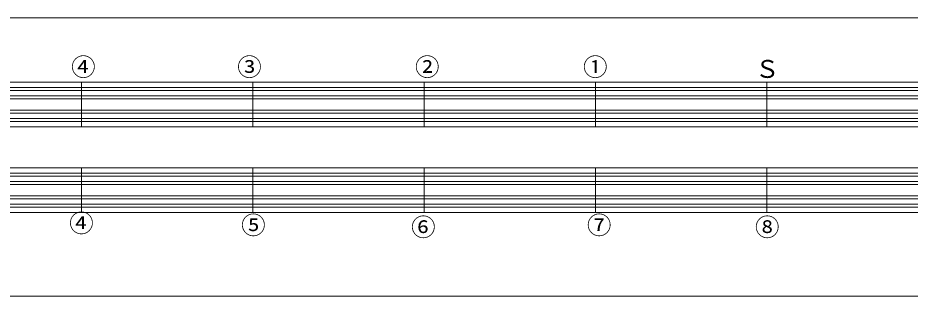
# Model space of a CAD drawing. Units: millimetres, scale not verified. Extents: x -18812 to 36437, y -7239 to 15759.
# Drawn here: x 1100 to 2558, y -1431 to -976 of the extents above; entities that cross this region are included whole.
import ezdxf
from ezdxf.enums import TextEntityAlignment as Align

# ---------------------------------------------------------------- set-up
doc = ezdxf.new("R2010")
doc.units = ezdxf.units.MM
doc.header["$LTSCALE"] = 8
doc.layers.add('0-7', color=4, linetype='Continuous', lineweight=9)
doc.layers.add('0-8', color=7, linetype='Continuous', lineweight=9)
doc.styles.add('ＭＳ ゴシック', font='')
doc.styles.get('ＭＳ ゴシック').set_extended_font_data('MS Gothic')

msp = doc.modelspace()

# ---------------------------------------------------------------- linework, layer by layer
at = {"layer": '0-7', "color": 6}
for p, q in [((-152.519, -976.074), (2854.481, -976.074)), ((3309.481, -1431.074), (-152.519, -1431.074))]:
    msp.add_line(p, q, dxfattribs=at)
at = {"layer": '0-8', "color": 3}
for p, q in [((923.708, -1081.347), (1203.708, -1081.347)), ((1203.708, -1081.347), (1483.708, -1081.347)), ((1763.708, -1081.347), (1483.708, -1081.347)), ((2043.708, -1081.347), (1763.708, -1081.347)), ((2323.708, -1081.347), (2043.708, -1081.347)), ((2603.708, -1081.347), (2323.708, -1081.347)), ((923.708, -1154.347), (1203.708, -1154.347)), ((1203.708, -1154.347), (1483.708, -1154.347)), ((1763.708, -1154.347), (1483.708, -1154.347)), ((2043.708, -1154.347), (1763.708, -1154.347)), ((2323.708, -1154.347), (2043.708, -1154.347)), ((2603.708, -1154.347), (2323.708, -1154.347)), ((923.708, -1221.347), (1203.708, -1221.347)), ((1483.708, -1221.347), (1203.708, -1221.347)), ((1763.708, -1221.347), (1483.708, -1221.347)), ((2043.708, -1221.347), (1763.708, -1221.347)), ((2323.708, -1221.347), (2043.708, -1221.347)), ((2603.708, -1221.347), (2323.708, -1221.347)), ((923.708, -1294.347), (1203.708, -1294.347)), ((1483.708, -1294.347), (1203.708, -1294.347)), ((1763.708, -1294.347), (1483.708, -1294.347)), ((2043.708, -1294.347), (1763.708, -1294.347)), ((2323.708, -1294.347), (2043.708, -1294.347)), ((2603.708, -1294.347), (2323.708, -1294.347))]:
    msp.add_line(p, q, dxfattribs=at)
at = {"layer": '0-8'}
for p, q in [((923.708, -1090.097), (1203.708, -1090.097)), ((1203.708, -1081.347), (1203.708, -1154.347)), ((1203.708, -1081.347), (1203.708, -1154.347)), ((1203.708, -1090.097), (1483.708, -1090.097)), ((1483.708, -1081.347), (1483.708, -1154.347)), ((1483.708, -1154.347), (1483.708, -1081.347)), ((1483.708, -1090.097), (1483.708, -1108.597)), ((1483.708, -1090.097), (1483.708, -1108.597)), ((1763.708, -1090.097), (1483.708, -1090.097)), ((1763.708, -1154.347), (1763.708, -1081.347)), ((2043.708, -1090.097), (1763.708, -1090.097)), ((2043.708, -1154.347), (2043.708, -1081.347)), ((2043.708, -1154.347), (2043.708, -1081.347)), ((2323.708, -1090.097), (2043.708, -1090.097)), ((2323.708, -1154.347), (2323.708, -1081.347)), ((2323.708, -1154.347), (2323.708, -1081.347)), ((2603.708, -1090.097), (2323.708, -1090.097)), ((923.708, -1108.597), (1203.708, -1108.597)), ((1203.708, -1108.597), (1483.708, -1108.597)), ((1763.708, -1108.597), (1483.708, -1108.597)), ((2043.708, -1108.597), (1763.708, -1108.597)), ((2323.708, -1108.597), (2043.708, -1108.597)), ((2603.708, -1108.597), (2323.708, -1108.597)), ((923.708, -1127.097), (1203.708, -1127.097)), ((1203.708, -1127.097), (1483.708, -1127.097)), ((1483.708, -1127.097), (1483.708, -1145.597)), ((1483.708, -1127.097), (1483.708, -1145.597)), ((1763.708, -1127.097), (1483.708, -1127.097)), ((2043.708, -1127.097), (1763.708, -1127.097)), ((2323.708, -1127.097), (2043.708, -1127.097)), ((2603.708, -1127.097), (2323.708, -1127.097)), ((923.708, -1145.597), (1203.708, -1145.597)), ((1203.708, -1145.597), (1483.708, -1145.597)), ((1763.708, -1145.597), (1483.708, -1145.597)), ((2043.708, -1145.597), (1763.708, -1145.597)), ((2323.708, -1145.597), (2043.708, -1145.597)), ((2603.708, -1145.597), (2323.708, -1145.597)), ((1203.708, -1294.347), (1203.708, -1221.347)), ((1203.708, -1221.347), (1203.708, -1294.347)), ((1483.708, -1294.347), (1483.708, -1221.347)), ((1483.708, -1294.347), (1483.708, -1221.347)), ((1763.708, -1294.347), (1763.708, -1221.347)), ((1763.708, -1294.347), (1763.708, -1221.347)), ((2043.708, -1294.347), (2043.708, -1221.347)), ((2043.708, -1294.347), (2043.708, -1221.347)), ((2323.708, -1294.347), (2323.708, -1221.347)), ((2323.708, -1294.347), (2323.708, -1221.347)), ((923.708, -1230.097), (1203.708, -1230.097)), ((1203.708, -1248.597), (1203.708, -1230.097)), ((1203.708, -1248.597), (1203.708, -1230.097)), ((1483.708, -1230.097), (1203.708, -1230.097)), ((1763.708, -1230.097), (1483.708, -1230.097)), ((2043.708, -1230.097), (1763.708, -1230.097)), ((2323.708, -1230.097), (2043.708, -1230.097)), ((2603.708, -1230.097), (2323.708, -1230.097)), ((923.708, -1248.597), (1203.708, -1248.597)), ((1483.708, -1248.597), (1203.708, -1248.597)), ((1763.708, -1248.597), (1483.708, -1248.597)), ((2043.708, -1248.597), (1763.708, -1248.597)), ((2323.708, -1248.597), (2043.708, -1248.597)), ((2603.708, -1248.597), (2323.708, -1248.597)), ((923.708, -1267.097), (1203.708, -1267.097)), ((1203.708, -1285.597), (1203.708, -1267.097)), ((1203.708, -1285.597), (1203.708, -1267.097)), ((1483.708, -1267.097), (1203.708, -1267.097)), ((1763.708, -1267.097), (1483.708, -1267.097)), ((2043.708, -1267.097), (1763.708, -1267.097)), ((2323.708, -1267.097), (2043.708, -1267.097)), ((2603.708, -1267.097), (2323.708, -1267.097)), ((923.708, -1285.597), (1203.708, -1285.597)), ((1483.708, -1285.597), (1203.708, -1285.597)), ((1763.708, -1285.597), (1483.708, -1285.597)), ((2043.708, -1285.597), (1763.708, -1285.597)), ((2323.708, -1285.597), (2043.708, -1285.597)), ((2603.708, -1285.597), (2323.708, -1285.597))]:
    msp.add_line(p, q, dxfattribs=at)
at = {"layer": '0-8', "color": 2}
for p, q in [((923.708, -1094.847), (1203.708, -1094.847)), ((923.708, -1103.847), (1203.708, -1103.847)), ((1203.708, -1094.847), (1483.708, -1094.847)), ((1203.708, -1103.847), (1483.708, -1103.847)), ((1763.708, -1094.847), (1483.708, -1094.847)), ((1763.708, -1103.847), (1483.708, -1103.847)), ((2043.708, -1094.847), (1763.708, -1094.847)), ((2043.708, -1103.847), (1763.708, -1103.847)), ((2323.708, -1094.847), (2043.708, -1094.847)), ((2323.708, -1103.847), (2043.708, -1103.847)), ((2603.708, -1094.847), (2323.708, -1094.847)), ((2603.708, -1103.847), (2323.708, -1103.847)), ((923.708, -1131.847), (1203.708, -1131.847)), ((1203.708, -1131.847), (1483.708, -1131.847)), ((1763.708, -1131.847), (1483.708, -1131.847)), ((2043.708, -1131.847), (1763.708, -1131.847)), ((2323.708, -1131.847), (2043.708, -1131.847)), ((2603.708, -1131.847), (2323.708, -1131.847)), ((923.708, -1140.847), (1203.708, -1140.847)), ((1203.708, -1140.847), (1483.708, -1140.847)), ((1763.708, -1140.847), (1483.708, -1140.847)), ((2043.708, -1140.847), (1763.708, -1140.847)), ((2323.708, -1140.847), (2043.708, -1140.847)), ((2603.708, -1140.847), (2323.708, -1140.847)), ((923.708, -1234.847), (1203.708, -1234.847)), ((1483.708, -1234.847), (1203.708, -1234.847)), ((1763.708, -1234.847), (1483.708, -1234.847)), ((2043.708, -1234.847), (1763.708, -1234.847)), ((2323.708, -1234.847), (2043.708, -1234.847)), ((2603.708, -1234.847), (2323.708, -1234.847)), ((923.708, -1243.847), (1203.708, -1243.847)), ((1483.708, -1243.847), (1203.708, -1243.847)), ((1763.708, -1243.847), (1483.708, -1243.847)), ((2043.708, -1243.847), (1763.708, -1243.847)), ((2323.708, -1243.847), (2043.708, -1243.847)), ((2603.708, -1243.847), (2323.708, -1243.847)), ((923.708, -1271.847), (1203.708, -1271.847)), ((923.708, -1280.847), (1203.708, -1280.847)), ((1483.708, -1271.847), (1203.708, -1271.847)), ((1483.708, -1280.847), (1203.708, -1280.847)), ((1763.708, -1271.847), (1483.708, -1271.847)), ((1763.708, -1280.847), (1483.708, -1280.847)), ((2043.708, -1271.847), (1763.708, -1271.847)), ((2043.708, -1280.847), (1763.708, -1280.847)), ((2323.708, -1271.847), (2043.708, -1271.847)), ((2323.708, -1280.847), (2043.708, -1280.847)), ((2603.708, -1271.847), (2323.708, -1271.847)), ((2603.708, -1280.847), (2323.708, -1280.847))]:
    msp.add_line(p, q, dxfattribs=at)
at = {"layer": '0-8'}
for points in [[(1203.708, -1081.347), (1203.708, -1154.347), (1203.708, -1081.347)], [(1483.708, -1294.347), (1483.708, -1221.347), (1483.708, -1294.347)]]:
    msp.add_lwpolyline(points, dxfattribs=at)

# ---------------------------------------------------------------- texts
at = {"layer": '0-8', "color": 3, "style": 'ＭＳ ゴシック'}
for s, p in [('④', (1186.786, -1079.859)), ('③', (1458.208, -1079.859)), ('②', (1748.789, -1079.859)), ('①', (2023.404, -1079.859)), ('Ｓ', (2304.405, -1083.052)), ('④', (1183.593, -1335.315)), ('⑤', (1464.594, -1338.508)), ('⑦', (2029.79, -1338.508)), ('⑥', (1742.402, -1341.701)), ('⑧', (2304.405, -1341.701))]:
    msp.add_text(s, height=29.33, dxfattribs=at).set_placement(p, align=Align.BOTTOM_LEFT)

doc.saveas('drawing.dxf')
